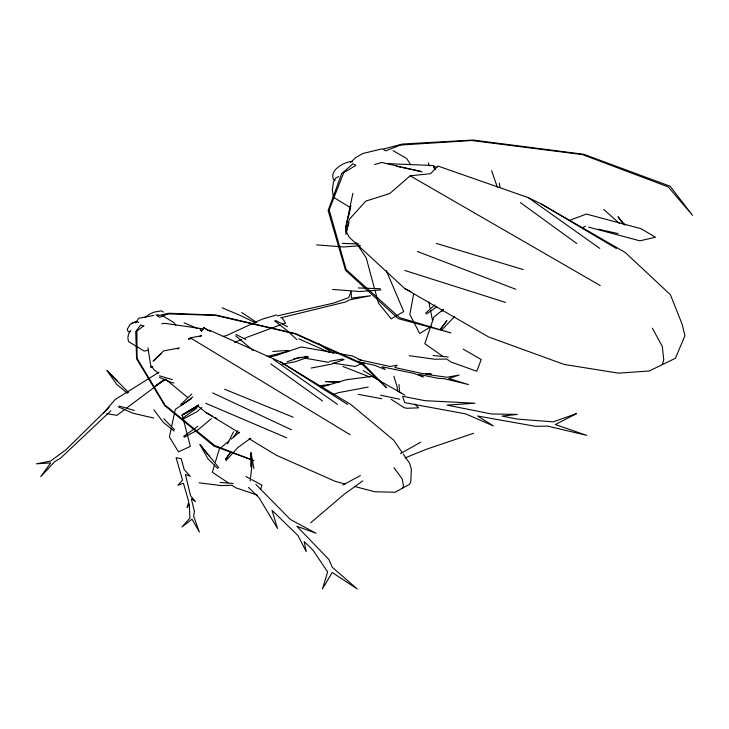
<?xml version="1.0" encoding="UTF-8"?>
<svg xmlns="http://www.w3.org/2000/svg" width="729" height="729" viewBox="0 0 729 729"><rect width="100%" height="100%" fill="white"/><g stroke="black" fill="none" stroke-linecap="round" stroke-linejoin="round"><path stroke-width="1.09" d="M250.74 466.77L250.995 452.745L253.929 468.51M250.156 480.985L251.961 465.466L250.995 452.745M347.268 229.034L345.911 234.456L345.646 227.913L352.872 193.285M413.689 293.696L409.835 314.463L419.676 333.527L431.595 326.218M171.279 428.114L169.392 436.944L178.487 451.825L190.342 446.376L187.317 434.684M171.752 425.909L175.288 409.361L191.326 398.69M348.416 216.276L350.193 208.685M345.646 227.913L350.904 205.587M347.806 226.865L348.89 222.527M214.481 465.047L212.339 472.255L228.059 482.716M662.324 364.618L663.755 359.889L662.324 346.512L652.409 328.232M215.401 461.958L219.347 448.991L228.742 441.145M260.599 489.35L261.993 485.259L251.587 479.554M227.557 443.742L233.553 431.759M402.317 488.293L403.511 486.207L402.317 479.108L393.979 467.69M130.664 330.483L128.514 334.028L127.867 337.91L128.514 341.555L144.169 351.068L148.47 350.266M233.499 437.163L237.818 430.775M441.892 311.511L443.095 309.634M338.766 176.445L335.386 178.323L333.372 182.378L332.333 190.059L333.372 197.231L350.102 207.428M150.994 367.325L151.668 366.295L152.561 366.851L150.994 367.325L147.951 347.815M135.585 322.974L138.665 318.281L153.719 315.466M225.726 459.215L230.801 451.998L225.498 459.097M440.763 328.907L446.913 320.669L440.699 328.633M203.218 329.134L201.468 331.185L199.719 328.424L203.345 328.925M103.518 413.079L115.136 399.538L159.031 372.209M225.908 460.719L237.927 447.488L250.785 438.211M441.355 330.401L454.732 316.422M110.899 410.737L60.571 458.149L54.821 461.53L40.724 476.666L50.675 462.924L36.45 463.799L50.547 461.083L66.047 449.675L109.177 407.247M180.655 404.577L191.845 393.942M350.549 162.476L355.688 157.637L362.832 153.5L382.215 148.816M161.1 353.939L153.09 361.119L163.633 350.895L179.206 347.979L177.502 349.073M425.517 313.178L434.876 304.904M357.638 245.008L404.768 288.566L488.603 336.971L564.228 364.464L618.447 373.139L649.229 370.997L675.418 358.249L684.95 335.704L682.08 324.059L670.388 294.689L625.145 252.407L541.31 204.002L528.188 197.586L437.883 166.039L430.52 173.693L410.154 175.807L389.778 193.522L365.812 201.113L349.373 219.256L346.175 231.494L349.373 237.372L355.989 243.486M310.718 522.784L343.851 494.544L362.76 480.858M201.897 407.529L196.857 411.739L183.28 419.066M211.428 418.61L197.987 429.837L184.41 437.154M231.12 439.15L239.431 432.206M443.159 309.625L433.91 317.006L424.816 343.696L442.494 356.098M144.752 317.634L150.056 313.816L153.965 312.158L161.492 310.836L163.387 312.085M144.014 325.644L136.879 331.075L137.098 358.367L165.055 405.133L214.663 445.465L253.92 460.673L213.952 446.093L164.772 405.588L136.605 358.868L135.731 331.577L140.779 324.842L143.166 326.291M124.987 409.27L116.859 415.348L106.853 413.644M126.791 407.912L165.164 379.198M181.94 404.996L192.83 396.922M182.423 418.364L196.702 408.176M183.562 436.461L197.841 426.274M426.465 314.035L436.68 306.845M156.644 384.885L163.15 380.383M154.63 386.552L165.611 379.28M199.965 336.67L201.587 335.677L190.397 337.873L188.374 339.195L190.406 338.785M182.086 414.919L198.607 404.987L182.241 415.065L187.043 433.618M400.412 453.611L420.788 442.157M138.774 322.51L136.879 321.626L132.359 322.965L130.254 324.387L127.21 329.28L127.848 331.157L129.753 332.041M182.04 415.339L198.434 406.418M342.812 485.013L360.427 475.59M582.425 227.767L585.36 226.254M364.026 362.541L355.169 366.45L333.171 363.142M234.437 342.43L241.618 339.404M243.668 338.538L280.31 324.888M404.941 457.976L425.927 449.428L473.549 433.29M568.83 220.65L586.371 214.062L640.909 228.66L655.489 237.217L639.889 240.843L588.631 227.129M344.097 359.543L330.966 364.272L311.137 368.045M287.026 361.812L299.783 357.274L302.006 357.666M282.415 324.15L285.577 323.038L282.014 317.798M333.208 394.498L338.484 392.649L368.254 387.072M320.623 387.327L345.993 379.818L371.945 376.346L404.923 395.136M136.879 321.626L132.359 322.965M267.069 356.508L288.976 351.132M276.674 314.946L262.057 319.211L226.327 335.659L223.174 336.37M374.642 164.517L381.777 162.467L422.027 171.734L403.101 167.725M269.11 357.174L276.692 355.305L301.268 346.949L352.462 355.952L362.113 360.691M277.521 315.848L333.435 303.127L348.662 297.651L351.196 291.226L351.396 298.061L370.624 295.755L349.756 299.838L345.373 302.025L280.665 317.853M282.223 364.208L295.436 361.693L308.567 356.964L305.087 356.262M155.869 315.065L158.02 314.664M293.842 358.777L307.41 356.408M329.371 361.356L342.94 358.987M319.32 385.696L330.018 384.548M161.729 323.712L165.036 323.366L200.028 328.442L201.623 331.203M360.49 245.682L343.806 246.958L316.641 244.889M380.912 289.905L359.789 291.518L332.615 289.449M272.783 351.46L288.31 350.43M339.76 381.896L325.663 381.568L337.828 382.342M342.275 243.395L358.896 243.978M358.258 287.955L380.42 288.739M388.147 163.67L433.409 165.538L435.195 169.538M220.058 482.407L233.225 483.509M433.117 355.524L448.253 357.028M199.181 482.853L221.516 485.596L231.922 485.286L235.64 487.756L257.465 495.128M409.251 355.688L434.757 359.233L446.713 359.051L450.868 361.967L476.766 371.271L481.231 359.543L463.17 349.109M304.239 358.057L328.724 362.359M358.112 394.307L381.686 398.717M396.421 166.312L400.877 167.251M380.611 395.191L399.711 399.21M358.422 359.552L390.088 366.487L397.059 365.174L394.854 367.525L422.802 373.64L431.24 373.931L425.736 374.287L447.059 377.267L459.17 375.034L448.727 378.497L468.519 384.557L444.599 378.77L437.491 378.214L418.455 374.305L423.239 376.939L413.972 373.385L382.051 366.824L385.158 369.548L374.824 365.338L358.395 361.821M598.427 229.179L618.019 233.581M173.994 383.053L170.823 382.315L159.423 377.33M153.846 418.082L132.733 413.152L118.226 406.809M345.172 483.974L335.322 481.386L276.191 455.178L249.172 438.794M355.014 486.571L374.697 491.756L395.118 492.248L409.507 484.338L410.709 482.252L411.366 469.23L409.652 463.352L403.246 454.067M159.514 375.818L172.381 379.654M119.283 406.017L134.3 410.491M436.37 243.422L523.167 269.557M404.768 270.45L505.68 302.444M352.444 161.792L351.442 161.446C343.405 162.403 328.979 170.331 333.654 179.799L335.212 180.345M342.931 366.477L369.995 377.075M417.435 251.487L515.795 289.276M224.65 389.268L293.167 417.198M298.799 338.821L329.253 352.389M222.145 307.811L239.394 315.056L255.66 322.856M184.063 322.829L197.249 328.36M205.742 403.274L286.789 437.865M209.105 330.064L280.756 362.04L351.205 404.759L393.642 440.143L401.971 452.208M436.963 167.524L433.199 165.838L435.076 169.72M212.631 392.895L291.39 429.736M404.768 288.566L410.883 291.6M275.68 320.487L287.472 326.729M236.114 334.456L245.937 339.659M197.969 406.026L205.742 412.459L212.75 416.241M214.745 417.325L216.75 418.4M245.91 476.447L249.701 478.516M398.49 391.482L400.886 392.84M393.013 150.611L406.645 158.485L410.135 163.825M410.154 175.807L600.277 285.577M541.31 204.002L616.433 248.543M210.225 331.449L203.61 327.485L208.303 330.611M363.197 370.542L379.025 380.11M162.102 315.438L173.675 322.455L175.826 325.189M190.397 337.873L350.175 434.757M205.742 412.459L239.522 432.944M280.756 362.04L347.633 404.413M391.145 399.255L403.994 407.639L406.828 408.267L418.728 407.848L414.719 404.039M318.345 343.477L333.363 353.483M241.7 312.477L256.708 322.482M273.475 359.452L337.527 404.376M528.188 197.586L599.776 248.407M270.787 363.908L322.592 401.023M520.351 202.553L576.739 243.486M274.623 320.86L286.579 330.164L297.104 339.769M235.658 335.777L253.145 350.476M174.113 431.003L163.25 422.301L153.855 409.78M158.257 373.148L153.937 369.576L151.668 366.295M166.021 379.581L187.608 397.451M127.457 393.305L116.576 384.247L107.09 370.624L117.606 381.559M603.703 209.433L619.422 223.393M255.952 484.466L290.297 519.413L315.985 533.254L296.876 526.247L328.879 559.453L332.269 567.253L357.201 588.959L332.205 572.475L322.455 588.923L327.631 571.928L312.905 550.04L304.166 541.547L306.253 551.68L297.997 535.551L272.026 510.318L277.485 528.407L259.041 497.707L248.489 487.455M217.725 468.455L207.938 458.796L200.01 444.608L209.241 456.144M128.514 392.512L107.09 370.624M163.788 418.774L174.422 429.645M218.855 467.717L200.01 444.608M625.163 225.161L617.964 216.723L623.204 224.022M355.788 242.329L366.204 257.829L374.341 287.991M386.324 270.659L403.702 311.538L391.273 318.874L378.406 303.073L374.925 290.142M491.638 170.677L497.278 187.052M428.251 162.895L429.354 165.939M393.87 376.282L397.013 386.324L397.688 391.026M428.88 301.943L430.128 308.321M430.547 310.417L432.607 320.897M499.31 183.116L499.948 187.426M399 384.475L399.583 392.129M194.397 511.403L193.659 516.269L199.382 532.07L192 519.185L181.968 526.976L189.868 518.21L189.321 503.803L187.125 507.685L188.765 501.853L183.444 483.3L177.94 485.186L182.542 480.138L176.09 457.657L181.248 458.751L184.218 469.676L190.251 476.247L185.394 474.488L190.579 495.747L195.536 501.67L191.308 498.736L194.397 511.403M341.682 173.575L328.141 210.581L345.5 270.259L398.189 318.591L451.014 332.907L399.61 317.634L346.175 269.602L329.162 209.843L343.705 172.737L355.87 165.355L353.036 163.715L341.682 173.575M576.511 413.625L555.38 424.56L586.772 435.377L547.78 426.137L535.405 426.301L477.577 416.004L493.405 425.918L465.676 413.881L404.613 402.636L402.618 396.248L424.834 400.677L475.035 403.219L447.05 405.105L491.474 413.972L517.426 414.409L502.044 416.077L516.989 419.057L553.238 421.854L576.511 413.625M168.144 313.889L159.56 317.279L157.172 315.83L169.073 313.251L216.24 315.092L295.673 333.627L363.343 363.971L386.607 387.728L362.222 364.345L294.881 333.764L215.356 315.356L168.144 313.889M400.622 145.035L385.714 150.83L382.871 149.19L402.381 144.041L473.094 140.041L583.783 154.293L670.142 186.241L692.55 215.356L668.229 186.906L582.489 154.594L471.608 140.515L400.622 145.035"/></g></svg>
